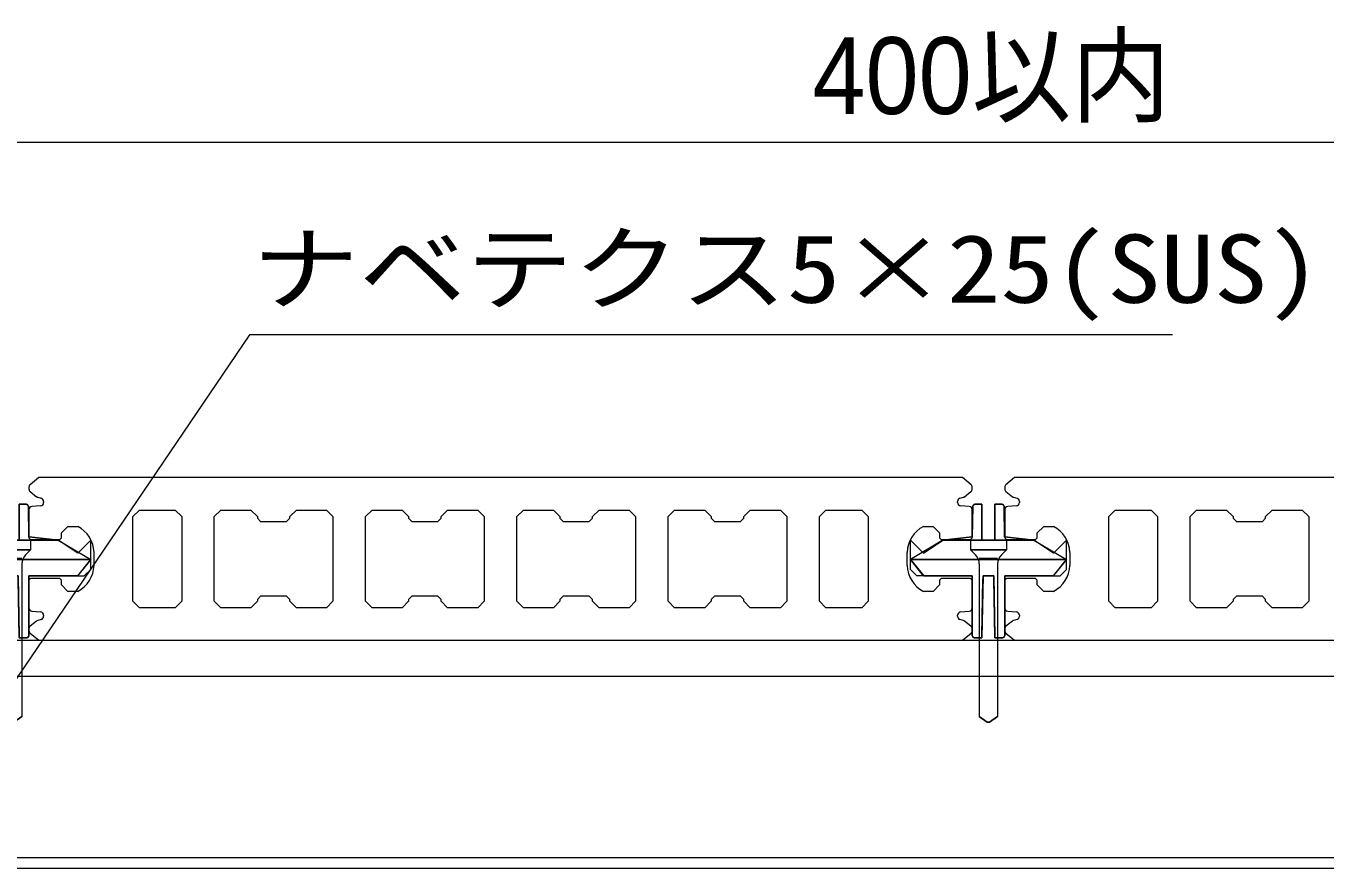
# Model space of a CAD drawing. Units: millimetres, scale not verified. Extents: x -450 to 450, y -136 to 136.
# Drawn here: x 330.87 to 370.81, y -67.8 to -41.92 of the extents above; entities that cross this region are included whole.
import ezdxf
from ezdxf.enums import TextEntityAlignment as Align

# ---------------------------------------------------------------- set-up
doc = ezdxf.new("R2010")
doc.units = ezdxf.units.MM
doc.header["$LTSCALE"] = 2
for name, color, linetype, lineweight in [('0-1_デッキ', 4, 'Continuous', 9), ('0-3_根太', 4, 'Continuous', 9), ('0-4_文字', 4, 'Continuous', 9), ('0-8_WQCS', 4, 'Continuous', 9), ('0-9_寸法', 7, 'Continuous', 9)]:
    doc.layers.add(name, color=color, linetype=linetype, lineweight=lineweight)
doc.styles.add('ＭＳ ゴシック', font='')
doc.styles.add('ＭＳ Ｐゴシック', font='')
doc.styles.get('ＭＳ ゴシック').set_extended_font_data('MS Gothic')
doc.styles.get('ＭＳ Ｐゴシック').set_extended_font_data('MS PGothic')

# ---------------------------------------------------------------- blocks, each defined once
blk = doc.blocks.new('グループ-119-1')
at = {"layer": '0-3_根太'}
for p, q in [((10424.65, -5643), (11826.65, -5643)), ((10424.65, -5654), (11826.65, -5654)), ((10792.65, -5709.8), (11458.65, -5709.8)), ((10792.65, -5713), (11458.65, -5713))]:
    blk.add_line(p, q, dxfattribs=at)
blk = doc.blocks.new('グループ-128-1')
at = {"layer": '0-8_WQCS'}
for p, q in [((10820.83, -5601.82), (10820.66, -5611.28)), ((10823.65, -5601.23), (10821.43, -5601.23)), ((10823.65, -5601.23), (10823.65, -5601.81)), ((10823.65, -5601.81), (10823.65, -5611.27)), ((10827.65, -5601.81), (10827.65, -5601.23)), ((10829.87, -5601.23), (10827.65, -5601.23)), ((10827.65, -5611.27), (10827.65, -5601.81)), ((10830.63, -5611.28), (10830.47, -5601.82)), ((10811.65, -5612.23), (10839.65, -5612.23)), ((10849.65, -5618.23), (10801.65, -5618.23)), ((10845.65, -5623.23), (10849.65, -5618.23)), ((10820.65, -5624.18), (10820.65, -5641.63)), ((10823.96, -5624.2), (10823.66, -5641.65)), ((10827.64, -5641.65), (10827.33, -5624.2)), ((10830.65, -5641.63), (10830.65, -5624.18)), ((10821.25, -5642.23), (10823.65, -5642.23)), ((10823.66, -5641.65), (10823.65, -5642.23)), ((10827.65, -5642.23), (10827.64, -5641.65)), ((10827.65, -5642.23), (10830.05, -5642.23))]:
    blk.add_line(p, q, dxfattribs=at)
blk.add_lwpolyline([(10801.65, -5612.23), (10805.65, -5616.23), (10811.65, -5612.23), (10820.67, -5611.23), (10820.83, -5601.82), (10821.43, -5601.23), (10823.65, -5601.23), (10823.65, -5612.23), (10827.65, -5612.23), (10827.65, -5601.23), (10829.87, -5601.23), (10830.47, -5601.82), (10830.63, -5611.23), (10839.65, -5612.23), (10849.65, -5618.23), (10845.54, -5623.23), (10830.65, -5623.23), (10830.65, -5641.63), (10830.05, -5642.23), (10827.65, -5642.23), (10827.32, -5623.23), (10823.98, -5623.23), (10823.65, -5642.23), (10821.25, -5642.23), (10820.65, -5641.63), (10820.65, -5623.23), (10803.65, -5623.23), (10801.65, -5621.23)], close=True, dxfattribs=at)
for centre, start, end in [((10821.43, -5601.83), 90, 179), ((10829.87, -5601.83), 1, 90), ((10821.25, -5641.63), 180, 270), ((10830.05, -5641.63), 270, 0)]:
    blk.add_arc(centre, 0.6, start, end, dxfattribs=at)
blk = doc.blocks.new('グループ-129-1')
at = {"layer": '0-8_WQCS'}
for p, q in [((10831.15, -5615.23), (10820.15, -5615.23)), ((10820.15, -5615.23), (10821.65, -5616.74)), ((10831.15, -5615.23), (10829.64, -5616.74)), ((10831.15, -5612.23), (10831.15, -5615.23)), ((10828.47, -5617.91), (10822.83, -5617.91)), ((10822.83, -5619.57), (10822.83, -5666.43)), ((10828.47, -5619.57), (10828.47, -5666.43)), ((10822.83, -5666.43), (10825.29, -5668.15)), ((10825.29, -5668.15), (10825.65, -5668.23))]:
    blk.add_line(p, q, dxfattribs=at)
for points in [[(10831.15, -5612.23), (10820.15, -5612.23), (10820.15, -5615.23)], [(10825.65, -5668.23), (10826.01, -5668.15), (10828.47, -5666.43)]]:
    blk.add_lwpolyline(points, dxfattribs=at)
for centre, start, end in [((10818.83, -5619.57), 0, 45), ((10832.47, -5619.57), 135, 180)]:
    blk.add_arc(centre, 4, start, end, dxfattribs=at)
blk = doc.blocks.new('グループ-130-1')
at = {"layer": '0-8_WQCS'}
for name in ['グループ-128-1', 'グループ-129-1']:
    blk.add_blockref(name, (0, 0), dxfattribs=at)
blk = doc.blocks.new('グループ-138-1')
at = {"layer": '0-8_WQCS'}
for p, q in [((10820.66, -5611.28), (10820.83, -5601.82)), ((10821.43, -5601.23), (10823.65, -5601.23)), ((10823.65, -5601.81), (10823.65, -5601.23)), ((10823.65, -5611.27), (10823.65, -5601.81)), ((10827.65, -5601.23), (10827.65, -5601.81)), ((10827.65, -5601.23), (10829.87, -5601.23)), ((10827.65, -5601.81), (10827.65, -5611.27)), ((10830.47, -5601.82), (10830.63, -5611.28)), ((10839.65, -5612.23), (10811.65, -5612.23)), ((10801.65, -5618.23), (10849.65, -5618.23)), ((10805.65, -5623.23), (10801.65, -5618.23)), ((10820.65, -5641.63), (10820.65, -5624.18)), ((10823.66, -5641.65), (10823.96, -5624.2)), ((10827.33, -5624.2), (10827.64, -5641.65)), ((10830.65, -5624.18), (10830.65, -5641.63)), ((10823.65, -5642.23), (10821.25, -5642.23)), ((10823.65, -5642.23), (10823.66, -5641.65)), ((10827.64, -5641.65), (10827.65, -5642.23)), ((10830.05, -5642.23), (10827.65, -5642.23))]:
    blk.add_line(p, q, dxfattribs=at)
blk.add_lwpolyline([(10849.65, -5612.23), (10845.65, -5616.23), (10839.65, -5612.23), (10830.63, -5611.23), (10830.47, -5601.82), (10829.87, -5601.23), (10827.65, -5601.23), (10827.65, -5612.23), (10823.65, -5612.23), (10823.65, -5601.23), (10821.43, -5601.23), (10820.83, -5601.82), (10820.66, -5611.23), (10811.65, -5612.23), (10801.65, -5618.23), (10805.76, -5623.23), (10820.65, -5623.23), (10820.65, -5641.63), (10821.25, -5642.23), (10823.65, -5642.23), (10823.98, -5623.23), (10827.32, -5623.23), (10827.65, -5642.23), (10830.05, -5642.23), (10830.65, -5641.63), (10830.65, -5623.23), (10847.65, -5623.23), (10849.65, -5621.23)], close=True, dxfattribs=at)
for centre, start, end in [((10821.43, -5601.83), 90, 179), ((10829.87, -5601.83), 1, 90), ((10821.25, -5641.63), 180, 270), ((10830.05, -5641.63), 270, 0)]:
    blk.add_arc(centre, 0.6, start, end, dxfattribs=at)
blk = doc.blocks.new('グループ-139-1')
at = {"layer": '0-8_WQCS'}
for p, q in [((10820.15, -5612.23), (10820.15, -5615.23)), ((10820.15, -5615.23), (10831.15, -5615.23)), ((10820.15, -5615.23), (10821.66, -5616.74)), ((10831.15, -5615.23), (10829.64, -5616.74)), ((10822.83, -5617.91), (10828.47, -5617.91)), ((10822.83, -5619.57), (10822.83, -5666.43)), ((10828.47, -5619.57), (10828.47, -5666.43)), ((10828.47, -5666.43), (10826.01, -5668.15)), ((10826.01, -5668.15), (10825.65, -5668.23))]:
    blk.add_line(p, q, dxfattribs=at)
for points in [[(10820.15, -5612.23), (10831.15, -5612.23), (10831.15, -5615.23)], [(10825.65, -5668.23), (10825.29, -5668.15), (10822.83, -5666.43)]]:
    blk.add_lwpolyline(points, dxfattribs=at)
for centre, start, end in [((10818.83, -5619.57), 0, 45), ((10832.47, -5619.57), 135, 180)]:
    blk.add_arc(centre, 4, start, end, dxfattribs=at)
blk = doc.blocks.new('グループ-140-1')
at = {"layer": '0-8_WQCS'}
for name in ['グループ-138-1', 'グループ-139-1']:
    blk.add_blockref(name, (0, 0), dxfattribs=at)
blk = doc.blocks.new('グループ-145-1')
at = {"layer": '0-8_WQCS'}
for p, q in [((11120.83, -5601.82), (11120.66, -5611.28)), ((11123.65, -5601.23), (11121.43, -5601.23)), ((11123.65, -5601.23), (11123.65, -5601.81)), ((11123.65, -5601.81), (11123.65, -5611.27)), ((11127.65, -5601.81), (11127.65, -5601.23)), ((11129.87, -5601.23), (11127.65, -5601.23)), ((11127.65, -5611.27), (11127.65, -5601.81)), ((11130.63, -5611.28), (11130.47, -5601.82)), ((11111.65, -5612.23), (11139.65, -5612.23)), ((11149.65, -5618.23), (11101.65, -5618.23)), ((11145.65, -5623.23), (11149.65, -5618.23)), ((11120.65, -5624.18), (11120.65, -5641.63)), ((11123.96, -5624.2), (11123.66, -5641.65)), ((11127.64, -5641.65), (11127.33, -5624.2)), ((11130.65, -5641.63), (11130.65, -5624.18)), ((11121.25, -5642.23), (11123.65, -5642.23)), ((11123.66, -5641.65), (11123.65, -5642.23)), ((11127.65, -5642.23), (11127.64, -5641.65)), ((11127.65, -5642.23), (11130.05, -5642.23))]:
    blk.add_line(p, q, dxfattribs=at)
blk.add_lwpolyline([(11101.65, -5612.23), (11105.65, -5616.23), (11111.65, -5612.23), (11120.67, -5611.23), (11120.83, -5601.82), (11121.43, -5601.23), (11123.65, -5601.23), (11123.65, -5612.23), (11127.65, -5612.23), (11127.65, -5601.23), (11129.87, -5601.23), (11130.47, -5601.82), (11130.63, -5611.23), (11139.65, -5612.23), (11149.65, -5618.23), (11145.54, -5623.23), (11130.65, -5623.23), (11130.65, -5641.63), (11130.05, -5642.23), (11127.65, -5642.23), (11127.32, -5623.23), (11123.98, -5623.23), (11123.65, -5642.23), (11121.25, -5642.23), (11120.65, -5641.63), (11120.65, -5623.23), (11103.65, -5623.23), (11101.65, -5621.23)], close=True, dxfattribs=at)
for centre, start, end in [((11121.43, -5601.83), 90, 179), ((11129.87, -5601.83), 1, 90), ((11121.25, -5641.63), 180, 270), ((11130.05, -5641.63), 270, 0)]:
    blk.add_arc(centre, 0.6, start, end, dxfattribs=at)
blk = doc.blocks.new('グループ-146-1')
at = {"layer": '0-8_WQCS'}
for p, q in [((11131.15, -5615.23), (11120.15, -5615.23)), ((11120.15, -5615.23), (11121.65, -5616.74)), ((11131.15, -5615.23), (11129.64, -5616.74)), ((11131.15, -5612.23), (11131.15, -5615.23)), ((11128.47, -5617.91), (11122.83, -5617.91)), ((11122.83, -5619.57), (11122.83, -5666.43)), ((11128.47, -5619.57), (11128.47, -5666.43)), ((11122.83, -5666.43), (11125.29, -5668.15)), ((11125.29, -5668.15), (11125.65, -5668.23))]:
    blk.add_line(p, q, dxfattribs=at)
for points in [[(11131.15, -5612.23), (11120.15, -5612.23), (11120.15, -5615.23)], [(11125.65, -5668.23), (11126.01, -5668.15), (11128.47, -5666.43)]]:
    blk.add_lwpolyline(points, dxfattribs=at)
for centre, start, end in [((11118.83, -5619.57), 0, 45), ((11132.47, -5619.57), 135, 180)]:
    blk.add_arc(centre, 4, start, end, dxfattribs=at)
blk = doc.blocks.new('グループ-147-1')
at = {"layer": '0-8_WQCS'}
for name in ['グループ-145-1', 'グループ-146-1']:
    blk.add_blockref(name, (0, 0), dxfattribs=at)
blk = doc.blocks.new('グループ-148-1')
at = {"layer": '0-8_WQCS'}
for p, q in [((11120.66, -5611.28), (11120.83, -5601.82)), ((11121.43, -5601.23), (11123.65, -5601.23)), ((11123.65, -5601.81), (11123.65, -5601.23)), ((11123.65, -5611.27), (11123.65, -5601.81)), ((11127.65, -5601.23), (11127.65, -5601.81)), ((11127.65, -5601.23), (11129.87, -5601.23)), ((11127.65, -5601.81), (11127.65, -5611.27)), ((11130.47, -5601.82), (11130.63, -5611.28)), ((11139.65, -5612.23), (11111.65, -5612.23)), ((11101.65, -5618.23), (11149.65, -5618.23)), ((11105.65, -5623.23), (11101.65, -5618.23)), ((11120.65, -5641.63), (11120.65, -5624.18)), ((11123.66, -5641.65), (11123.96, -5624.2)), ((11127.33, -5624.2), (11127.64, -5641.65)), ((11130.65, -5624.18), (11130.65, -5641.63)), ((11123.65, -5642.23), (11121.25, -5642.23)), ((11123.65, -5642.23), (11123.66, -5641.65)), ((11127.64, -5641.65), (11127.65, -5642.23)), ((11130.05, -5642.23), (11127.65, -5642.23))]:
    blk.add_line(p, q, dxfattribs=at)
blk.add_lwpolyline([(11149.65, -5612.23), (11145.65, -5616.23), (11139.65, -5612.23), (11130.63, -5611.23), (11130.47, -5601.82), (11129.87, -5601.23), (11127.65, -5601.23), (11127.65, -5612.23), (11123.65, -5612.23), (11123.65, -5601.23), (11121.43, -5601.23), (11120.83, -5601.82), (11120.66, -5611.23), (11111.65, -5612.23), (11101.65, -5618.23), (11105.76, -5623.23), (11120.65, -5623.23), (11120.65, -5641.63), (11121.25, -5642.23), (11123.65, -5642.23), (11123.98, -5623.23), (11127.32, -5623.23), (11127.65, -5642.23), (11130.05, -5642.23), (11130.65, -5641.63), (11130.65, -5623.23), (11147.65, -5623.23), (11149.65, -5621.23)], close=True, dxfattribs=at)
for centre, start, end in [((11121.43, -5601.83), 90, 179), ((11129.87, -5601.83), 1, 90), ((11121.25, -5641.63), 180, 270), ((11130.05, -5641.63), 270, 0)]:
    blk.add_arc(centre, 0.6, start, end, dxfattribs=at)
blk = doc.blocks.new('グループ-149-1')
at = {"layer": '0-8_WQCS'}
for p, q in [((11120.15, -5612.23), (11120.15, -5615.23)), ((11120.15, -5615.23), (11131.15, -5615.23)), ((11120.15, -5615.23), (11121.66, -5616.74)), ((11131.15, -5615.23), (11129.64, -5616.74)), ((11122.83, -5617.91), (11128.47, -5617.91)), ((11122.83, -5619.57), (11122.83, -5666.43)), ((11128.47, -5619.57), (11128.47, -5666.43)), ((11128.47, -5666.43), (11126.01, -5668.15)), ((11126.01, -5668.15), (11125.65, -5668.23))]:
    blk.add_line(p, q, dxfattribs=at)
for points in [[(11120.15, -5612.23), (11131.15, -5612.23), (11131.15, -5615.23)], [(11125.65, -5668.23), (11125.29, -5668.15), (11122.83, -5666.43)]]:
    blk.add_lwpolyline(points, dxfattribs=at)
for centre, start, end in [((11118.83, -5619.57), 0, 45), ((11132.47, -5619.57), 135, 180)]:
    blk.add_arc(centre, 4, start, end, dxfattribs=at)
blk = doc.blocks.new('グループ-150-1')
at = {"layer": '0-8_WQCS'}
for name in ['グループ-148-1', 'グループ-149-1']:
    blk.add_blockref(name, (0, 0), dxfattribs=at)

msp = doc.modelspace()

# ---------------------------------------------------------------- linework, layer by layer
at = {"layer": '0-1_デッキ'}
for p, q in [((330.958, -56.098), (330.958, -56.151)), ((330.996, -56.231), (331.193, -56.388)), ((359.724, -56.388), (359.92, -56.231)), ((359.958, -56.151), (359.958, -56.098)), ((360.958, -56.098), (360.958, -56.151)), ((360.996, -56.231), (361.193, -56.388)), ((331.316, -56.668), (331.051, -56.692)), ((331.227, -56.406), (331.336, -56.438)), ((331.408, -56.536), (331.408, -56.567)), ((359.508, -56.567), (359.508, -56.536)), ((359.581, -56.438), (359.689, -56.406)), ((359.866, -56.692), (359.601, -56.668)), ((361.316, -56.668), (361.051, -56.692)), ((361.227, -56.406), (361.336, -56.438)), ((361.408, -56.536), (361.408, -56.567)), ((332.958, -58.1), (332.958, -58.5)), ((357.958, -58.5), (357.958, -58.1)), ((362.958, -58.1), (362.958, -58.5)), ((331.051, -59.908), (331.316, -59.932)), ((359.601, -59.932), (359.866, -59.908)), ((361.051, -59.908), (361.316, -59.932)), ((331.193, -60.212), (330.996, -60.369)), ((331.336, -60.162), (331.227, -60.194)), ((331.408, -60.033), (331.408, -60.064)), ((359.508, -60.064), (359.508, -60.033)), ((359.689, -60.194), (359.581, -60.162)), ((359.92, -60.369), (359.724, -60.212)), ((361.193, -60.212), (360.996, -60.369)), ((361.336, -60.162), (361.227, -60.194)), ((361.408, -60.033), (361.408, -60.064)), ((330.958, -60.449), (330.958, -60.502)), ((359.958, -60.502), (359.958, -60.449)), ((360.958, -60.449), (360.958, -60.502))]:
    msp.add_line(p, q, dxfattribs=at)
for points in [[(359.922, -56.02), (359.658, -55.8), (331.258, -55.8), (330.995, -56.02)], [(389.922, -56.02), (389.658, -55.8), (361.258, -55.8), (360.995, -56.02)], [(330.958, -56.793), (330.958, -57.65), (331.008, -57.7), (331.908, -57.7), (331.958, -57.65), (331.958, -57.5), (332.158, -57.3), (332.458, -57.3)], [(358.458, -57.3), (358.758, -57.3), (358.958, -57.5), (358.958, -57.65), (359.008, -57.7), (359.908, -57.7), (359.958, -57.65), (359.958, -56.793)], [(360.958, -56.793), (360.958, -57.65), (361.008, -57.7), (361.908, -57.7), (361.958, -57.65), (361.958, -57.5), (362.158, -57.3), (362.458, -57.3)], [(332.458, -59.3), (332.158, -59.3), (331.958, -59.1), (331.958, -58.95), (331.908, -58.9), (331.008, -58.9), (330.958, -58.95), (330.958, -59.807)], [(359.958, -59.807), (359.958, -58.95), (359.908, -58.9), (359.008, -58.9), (358.958, -58.95), (358.958, -59.1), (358.758, -59.3), (358.458, -59.3)], [(362.458, -59.3), (362.158, -59.3), (361.958, -59.1), (361.958, -58.95), (361.908, -58.9), (361.008, -58.9), (360.958, -58.95), (360.958, -59.807)], [(330.995, -60.58), (331.258, -60.8), (359.658, -60.8), (359.922, -60.58)], [(360.995, -60.58), (361.258, -60.8), (389.658, -60.8), (389.922, -60.58)]]:
    msp.add_lwpolyline(points, dxfattribs=at)
for points in [[(334.155, -57), (334.355, -56.8), (335.456, -56.8), (335.656, -57), (335.656, -59.6), (335.456, -59.8), (334.355, -59.8), (334.155, -59.6)], [(337.981, -59.6), (337.781, -59.8), (336.856, -59.8), (336.656, -59.6), (336.656, -57), (336.856, -56.8), (337.781, -56.8), (337.981, -57), (337.981, -57.05), (338.081, -57.15), (338.881, -57.15), (338.981, -57.05), (338.981, -57), (339.181, -56.8), (340.106, -56.8), (340.306, -57), (340.306, -59.6), (340.106, -59.8), (339.181, -59.8), (338.981, -59.6), (338.981, -59.55), (338.881, -59.45), (338.081, -59.45), (337.981, -59.55)], [(343.631, -59.6), (343.631, -59.55), (343.531, -59.45), (342.731, -59.45), (342.631, -59.55), (342.631, -59.6), (342.431, -59.8), (341.506, -59.8), (341.306, -59.6), (341.306, -57), (341.506, -56.8), (342.431, -56.8), (342.631, -57), (342.631, -57.05), (342.731, -57.15), (343.531, -57.15), (343.631, -57.05), (343.631, -57), (343.831, -56.8), (344.756, -56.8), (344.956, -57), (344.956, -59.6), (344.756, -59.8), (343.831, -59.8)], [(348.285, -57.05), (348.285, -57), (348.485, -56.8), (349.41, -56.8), (349.61, -57), (349.61, -59.6), (349.41, -59.8), (348.485, -59.8), (348.285, -59.6), (348.285, -59.55), (348.185, -59.45), (347.385, -59.45), (347.285, -59.55), (347.285, -59.6), (347.085, -59.8), (346.16, -59.8), (345.96, -59.6), (345.96, -57), (346.16, -56.8), (347.085, -56.8), (347.285, -57), (347.285, -57.05), (347.385, -57.15), (348.185, -57.15)], [(351.935, -57.05), (352.035, -57.15), (352.835, -57.15), (352.935, -57.05), (352.935, -57), (353.135, -56.8), (354.06, -56.8), (354.26, -57), (354.26, -59.6), (354.06, -59.8), (353.135, -59.8), (352.935, -59.6), (352.935, -59.55), (352.835, -59.45), (352.035, -59.45), (351.935, -59.55), (351.935, -59.6), (351.735, -59.8), (350.81, -59.8), (350.61, -59.6), (350.61, -57), (350.81, -56.8), (351.735, -56.8), (351.935, -57)], [(355.26, -59.6), (355.26, -57), (355.46, -56.8), (356.561, -56.8), (356.761, -57), (356.761, -59.6), (356.561, -59.8), (355.46, -59.8)], [(364.155, -57), (364.355, -56.8), (365.456, -56.8), (365.656, -57), (365.656, -59.6), (365.456, -59.8), (364.355, -59.8), (364.155, -59.6)], [(367.981, -59.6), (367.781, -59.8), (366.856, -59.8), (366.656, -59.6), (366.656, -57), (366.856, -56.8), (367.781, -56.8), (367.981, -57), (367.981, -57.05), (368.081, -57.15), (368.881, -57.15), (368.981, -57.05), (368.981, -57), (369.181, -56.8), (370.106, -56.8), (370.306, -57), (370.306, -59.6), (370.106, -59.8), (369.181, -59.8), (368.981, -59.6), (368.981, -59.55), (368.881, -59.45), (368.081, -59.45), (367.981, -59.55)]]:
    msp.add_lwpolyline(points, close=True, dxfattribs=at)
for centre, radius, start, end in [((331.06, -56.098), 0.102, 129.8056, 180), ((331.06, -56.151), 0.102, 180, 231.3402), ((359.857, -56.151), 0.102, 308.6598, 0), ((359.857, -56.098), 0.102, 0, 50.1944), ((361.06, -56.098), 0.102, 129.8056, 180), ((361.06, -56.151), 0.102, 180, 231.3402), ((331.06, -56.793), 0.102, 95.0796, 180), ((331.256, -56.308), 0.102, 231.3402, 253.3008), ((331.307, -56.567), 0.102, 275.0796, 0), ((331.307, -56.536), 0.102, 0, 73.3008), ((359.61, -56.536), 0.102, 106.6992, 180), ((359.61, -56.567), 0.102, 180, 264.9204), ((359.66, -56.308), 0.102, 286.6992, 308.6598), ((359.857, -56.793), 0.102, 0, 84.9204), ((361.06, -56.793), 0.102, 95.0796, 180), ((361.256, -56.308), 0.102, 231.3402, 253.3008), ((361.307, -56.567), 0.102, 275.0796, 0), ((361.307, -56.536), 0.102, 0, 73.3008), ((332.017, -58.132), 0.942, 1.9679, 62.0493), ((358.9, -58.132), 0.942, 117.9507, 178.0321), ((362.017, -58.132), 0.942, 1.9679, 62.0493), ((332.017, -58.468), 0.942, 297.9507, 358.0321), ((358.9, -58.468), 0.942, 181.9679, 242.0493), ((362.017, -58.468), 0.942, 297.9507, 358.0321), ((331.06, -59.807), 0.102, 180, 264.9204), ((359.857, -59.807), 0.102, 275.0796, 0), ((361.06, -59.807), 0.102, 180, 264.9204), ((331.256, -60.292), 0.102, 106.6992, 128.6598), ((331.307, -60.033), 0.102, 0, 84.9204), ((331.307, -60.064), 0.102, 286.6992, 0), ((359.61, -60.033), 0.102, 95.0796, 180), ((359.61, -60.064), 0.102, 180, 253.3008), ((359.66, -60.292), 0.102, 51.3402, 73.3008), ((361.256, -60.292), 0.102, 106.6992, 128.6598), ((361.307, -60.033), 0.102, 0, 84.9204), ((361.307, -60.064), 0.102, 286.6992, 0), ((331.06, -60.449), 0.102, 128.6598, 180), ((331.06, -60.502), 0.102, 180, 230.1944), ((359.857, -60.449), 0.102, 0, 51.3402), ((359.857, -60.502), 0.102, 309.8056, 0), ((361.06, -60.449), 0.102, 128.6598, 180), ((361.06, -60.502), 0.102, 180, 230.1944)]:
    msp.add_arc(centre, radius, start, end, dxfattribs=at)
at = {"layer": '0-4_文字', "color": 7}
msp.add_line((337.737, -51.415), (328.258, -65.38), dxfattribs=at)
at = {"layer": '0-4_文字'}
msp.add_line((366.112, -51.415), (337.737, -51.415), dxfattribs=at)
at = {"layer": '0-9_寸法'}
msp.add_line((399.957, -45.5), (320.959, -45.5), dxfattribs=at)

# ---------------------------------------------------------------- block references
at = {"layer": '0-3_根太', "xscale": 0.1, "yscale": 0.1}
msp.add_blockref('グループ-119-1', (-752.107, 503.5), dxfattribs=at)
at = {"layer": '0-8_WQCS', "xscale": 0.1, "yscale": 0.1}
for name in ['グループ-130-1', 'グループ-140-1', 'グループ-147-1', 'グループ-150-1']:
    msp.add_blockref(name, (-752.107, 503.5), dxfattribs=at)

# ---------------------------------------------------------------- texts
at = {"layer": '0-4_文字', "style": 'ＭＳ ゴシック', "width": 1.15}
msp.add_text('ナベテクス5×25(SUS)', height=2.097, dxfattribs=at).set_placement((337.819, -51.058), align=Align.BOTTOM_LEFT)
at = {"layer": '0-9_寸法', "style": 'ＭＳ Ｐゴシック', "width": 0.95}
msp.add_text('400以内', height=2.361, dxfattribs=at).set_placement((355.047, -45.336), align=Align.BOTTOM_LEFT)

doc.saveas('drawing.dxf')
